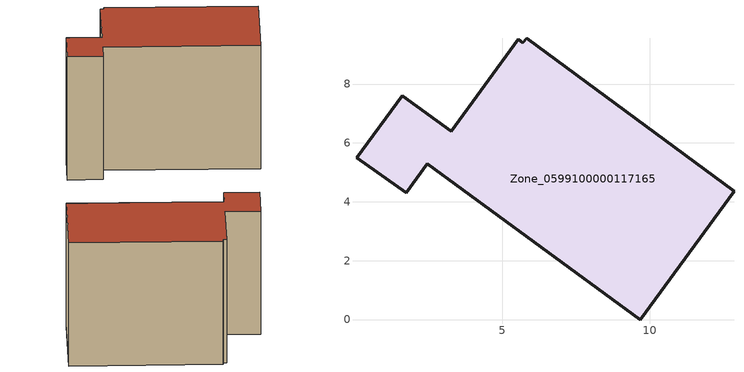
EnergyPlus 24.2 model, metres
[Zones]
Zone_0599100000117165
 floor ground (C_G): 1.61,7.61 3.26,6.4 5.55,9.52 5.7,9.4 5.82,9.55 12.87,4.36 9.69,0 2.45,5.29 1.74,4.31 0.05,5.5 z0
 wall outside (C_F): 3.26,6.4 1.61,7.61 0.05,5.5 1.74,4.31 2.45,5.29 9.69,0 12.87,4.36 5.82,9.55 5.7,9.4 5.55,9.52 3.26,6.4 z0:7.67
 roof outside (C_R): 1.61,7.61 0.05,5.5 1.74,4.31 2.45,5.29 9.69,0 12.87,4.36 5.82,9.55 5.7,9.4 5.55,9.52 3.26,6.4 z7.67
[BUILDING]
Pand.0599100000117165: North Axis=0; Terrain=City; Loads Convergence Tolerance Value=0.04; Temperature Convergence Tolerance Value=0.4; Solar Distribution=FullExterior; Maximum Number of Warmup Days=25; Minimum Number of Warmup Days=1
[Site:Location]
Rotterdam.The.Hague.AP_ZH_NLD Design_Conditions: Latitude=51.96; Longitude=4.45; Time Zone=1; Elevation=-4.5
[SITE:GROUNDTEMPERATURE:BUILDINGSURFACE]
18, 18, 18, 18, 18, 18, 18, 18, 18, 18, 18, 18
[MATERIAL] Thermal Absorptance=0.9; Solar Absorptance=0.7; Visible Absorptance=0.7
Name | Roughness | Thickness | Conductivity | Density | Specific Heat
G.TI.1975-1991 | MediumSmooth | 0.15 | 0.288461 | 540 | 1210
F.TI.1975-1991 | Rough | 0.3 | 0.230769 | 1920 | 840
R.TI.1975-1991 | MediumRough | 0.2 | 0.153846 | 1500 | 1000
[CONSTRUCTION]
C_G: G.TI.1975-1991
C_F: F.TI.1975-1991
C_R: R.TI.1975-1991
[ZONE]
Zone_0599100000117165: Type=1; Multiplier=1; Ceiling Height=Autocalculate; Volume=Autocalculate; Floor Area=autocalculate; Part of Total Floor Area=Yes
[ZONEINFILTRATION:DESIGNFLOWRATE]
Infil_Zone_0599100000117165: Zone or ZoneList or Space or SpaceList=Zone_0599100000117165; Schedule=AlwaysOn; Design Flow Rate Calculation Method=Flow/Area; Flow Rate per Floor Area=0.003; Constant Term Coefficient=1; Temperature Term Coefficient=0; Velocity Term Coefficient=0; Velocity Squared Term Coefficient=0
[HVACTEMPLATE:ZONE:IDEALLOADSAIRSYSTEM]
Zone_0599100000117165: Maximum Heating Supply Air Temperature=50; Minimum Cooling Supply Air Temperature=13; Maximum Heating Supply Air Humidity Ratio=0.0156; Minimum Cooling Supply Air Humidity Ratio=0.0077; Heating Limit=NoLimit; Cooling Limit=NoLimit; Dehumidification Control Type=ConstantSensibleHeatRatio; Cooling Sensible Heat Ratio=0.7; Dehumidification Setpoint=60; Humidification Control Type=None; Humidification Setpoint=30; Outdoor Air Method=None; Outdoor Air Flow Rate per Person=0.00944; Outdoor Air Flow Rate per Zone Floor Area=0; Outdoor Air Flow Rate per Zone=0; Demand Controlled Ventilation Type=None; Outdoor Air Economizer Type=NoEconomizer; Heat Recovery Type=None; Sensible Heat Recovery Effectiveness=0.7; Latent Heat Recovery Effectiveness=0.65
[ZONECONTROL:THERMOSTAT]
ThermostatControl_Zone_0599100000117165: Zone or ZoneList=Zone_0599100000117165; Control Type Schedule=DualSetpointControlType; Control 1=Thermostat_Zone_0599100000117165; Temperature Difference Between Cutout And Setpoint=0
[THERMOSTATSETPOINT:DUALSETPOINT]
Thermostat_Zone_0599100000117165: Heating Setpoint Temperature Schedule=HeatingSetpoint_Zone_0599100000117165; Cooling Setpoint Temperature Schedule=CoolingSetpoint_Zone_0599100000117165
[SCHEDULE:COMPACT]
HeatingSetpoint_Zone_0599100000117165: Through: 12/31, For: AllDays, Until: 24:00, 21
CoolingSetpoint_Zone_0599100000117165: Through: 12/31, For: AllDays, Until: 24:00, 24
DualSetpointControlType: Through: 12/31, For: AllDays, Until: 24:00, 4
AlwaysOn: Through: 12/31, For: AllDays, Until: 24:00, 1
